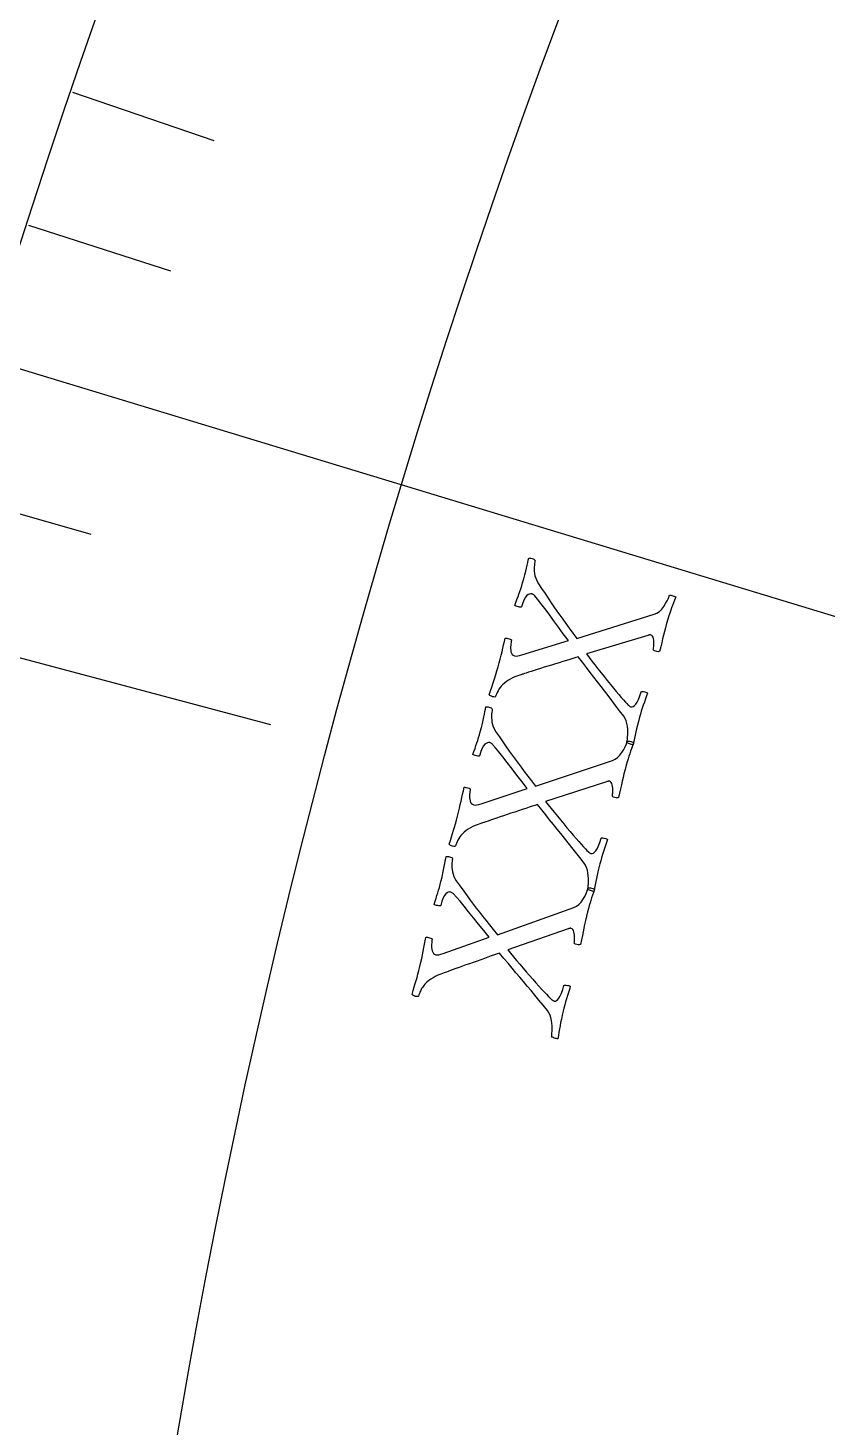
# Model space of a CAD drawing. Header units: millimetres. Extents: x -76 to 76, y -76 to 98.
# Drawn here: x -57.51 to -51.65, y 9.72 to 19.98 of the extents above; entities that cross this region are included whole.
import ezdxf

# ---------------------------------------------------------------- set-up
doc = ezdxf.new("R2010")
doc.units = ezdxf.units.MM
for name, color, linetype in [('ENGRAVE', 7, 'Continuous'), ('ENGRAVE_FINE', 8, 'Continuous'), ('TEXT', 5, 'Continuous')]:
    doc.layers.add(name, color=color, linetype=linetype)

msp = doc.modelspace()

# ---------------------------------------------------------------- linework, layer by layer
at = {"layer": 'ENGRAVE'}
for points in [[(-57.8136, 17.5545), (-49.0871, 14.9047)], [(-58.3772, 15.578), (-55.7337, 14.8726)]]:
    msp.add_lwpolyline(points, dxfattribs=at)
for radius in [74.48, 74.48, 72.485, 68.78, 68.78, 65.854, 60.42, 60.42, 57.228]:
    msp.add_circle((0, 0), radius, dxfattribs=at)
at = {"layer": 'ENGRAVE_FINE'}
for points in [[(-57.1839, 19.5085), (-56.1481, 19.1552)], [(-57.507, 18.5344), (-56.4653, 18.1987)], [(-58.1038, 16.5689), (-57.0513, 16.2688)]]:
    msp.add_lwpolyline(points, dxfattribs=at)
at = {"layer": 'TEXT'}
for points in [[(-54.0646, 15.2954), (-54.0564, 15.3249), (-54.0488, 15.3533), (-54.0419, 15.3805), (-54.0357, 15.4066), (-54.0297, 15.4319), (-54.0237, 15.457), (-54.0177, 15.4819), (-54.0116, 15.5065), (-54.007, 15.5067), (-54.001, 15.5061), (-53.9934, 15.5046), (-53.9842, 15.5022), (-53.9757, 15.4993), (-53.9699, 15.4963), (-53.9667, 15.4931), (-53.9663, 15.4899), (-53.968, 15.4832), (-53.9695, 15.4749), (-53.9709, 15.4651), (-53.9723, 15.4536), (-53.9731, 15.4414), (-53.973, 15.4294), (-53.9719, 15.4175), (-53.9699, 15.4059), (-53.9663, 15.3954), (-53.9607, 15.387), (-53.9531, 15.3808), (-53.9434, 15.3766), (-53.9332, 15.3751), (-53.9209, 15.3756), (-53.9065, 15.3783), (-53.8898, 15.383), (-53.5488, 15.4886), (-53.5863, 15.5385), (-53.6225, 15.5873), (-53.6574, 15.6349), (-53.6912, 15.6813), (-53.7226, 15.7241), (-53.7506, 15.761), (-53.7751, 15.7919), (-53.7963, 15.8169), (-53.7997, 15.8204), (-53.8033, 15.8233), (-53.8071, 15.8257), (-53.811, 15.8276), (-53.8146, 15.829), (-53.8174, 15.8301), (-53.8194, 15.8309), (-53.8207, 15.8313), (-53.827, 15.8318), (-53.8345, 15.8299), (-53.8431, 15.8257), (-53.8529, 15.819), (-53.8632, 15.8079), (-53.8734, 15.7902), (-53.8836, 15.7659), (-53.8936, 15.7349), (-53.8962, 15.7333), (-53.9007, 15.7327), (-53.9073, 15.7333), (-53.9159, 15.7351), (-53.9248, 15.7375), (-53.9321, 15.7401), (-53.938, 15.7427), (-53.9424, 15.7456), (-53.9339, 15.7686), (-53.9259, 15.7904), (-53.9184, 15.8108), (-53.9114, 15.8299), (-53.9047, 15.8488), (-53.898, 15.8688), (-53.8913, 15.8898), (-53.8846, 15.9118), (-53.8758, 15.9423), (-53.8681, 15.9705), (-53.8616, 15.9962), (-53.8562, 16.0196), (-53.8516, 16.0408), (-53.8473, 16.06), (-53.8434, 16.0774), (-53.8398, 16.0928), (-53.8354, 16.0931), (-53.8299, 16.0928), (-53.8233, 16.0918), (-53.8155, 16.09), (-53.8079, 16.0876), (-53.8016, 16.0843), (-53.7967, 16.0802), (-53.7931, 16.0752), (-53.7942, 16.0706), (-53.7955, 16.0634), (-53.797, 16.0537), (-53.7987, 16.0415), (-53.8, 16.0274), (-53.8002, 16.0124), (-53.7993, 15.9964), (-53.7975, 15.9794), (-53.7941, 15.962), (-53.7887, 15.9449), (-53.7814, 15.9279), (-53.7721, 15.9112), (-53.7451, 15.8708), (-53.7199, 15.8331), (-53.6967, 15.7982), (-53.6753, 15.766), (-53.6547, 15.7353), (-53.6338, 15.7048), (-53.6125, 15.6747), (-53.591, 15.6448), (-53.5682, 15.6137), (-53.5433, 15.58), (-53.5162, 15.5437), (-53.4869, 15.5048), (-52.9199, 15.6822), (-52.9, 15.6904), (-52.8817, 15.7025), (-52.8649, 15.7183), (-52.8496, 15.738), (-52.8362, 15.7593), (-52.825, 15.7801), (-52.8159, 15.8004), (-52.8089, 15.8203), (-52.8043, 15.8212), (-52.7984, 15.8209), (-52.7913, 15.8195), (-52.783, 15.817), (-52.7751, 15.8141), (-52.769, 15.8116), (-52.7647, 15.8097), (-52.7624, 15.8081), (-52.7708, 15.7857), (-52.7787, 15.7649), (-52.7859, 15.7457), (-52.7926, 15.7281), (-52.799, 15.7103), (-52.8057, 15.6906), (-52.8127, 15.669), (-52.8198, 15.6454), (-52.8293, 15.6129), (-52.8378, 15.5824), (-52.8453, 15.554), (-52.8519, 15.5277), (-52.8582, 15.5013), (-52.8651, 15.4727), (-52.8725, 15.4419), (-52.8804, 15.4089), (-52.8853, 15.4072), (-52.8917, 15.4069), (-52.8995, 15.4078), (-52.9086, 15.41), (-52.9172, 15.413), (-52.923, 15.416), (-52.9261, 15.4191), (-52.9265, 15.4223), (-52.9252, 15.4281), (-52.924, 15.4356), (-52.923, 15.4448), (-52.9221, 15.4558), (-52.9218, 15.4675), (-52.9222, 15.4791), (-52.9235, 15.4907), (-52.9255, 15.5021), (-52.9286, 15.5124), (-52.933, 15.5203), (-52.9385, 15.526), (-52.9453, 15.5293), (-52.9471, 15.5297), (-52.9494, 15.5298), (-52.952, 15.5298), (-52.9551, 15.5295), (-52.9582, 15.529), (-52.961, 15.5283), (-52.9636, 15.5275), (-52.9658, 15.5264), (-53.4162, 15.3911), (-53.397, 15.3654), (-53.3766, 15.3387), (-53.355, 15.3109), (-53.3324, 15.282), (-53.3092, 15.2527), (-53.2863, 15.2239), (-53.2636, 15.1955), (-53.241, 15.1675), (-53.2192, 15.1407), (-53.1987, 15.1158), (-53.1793, 15.0928), (-53.1612, 15.0718), (-53.145, 15.0533), (-53.1315, 15.038), (-53.1207, 15.026), (-53.1125, 15.0171), (-53.1109, 15.0157), (-53.1089, 15.0139), (-53.1066, 15.0118), (-53.104, 15.0094), (-53.101, 15.007), (-53.0976, 15.0049), (-53.094, 15.0032), (-53.09, 15.0019), (-53.0822, 15.0016), (-53.0738, 15.0048), (-53.0647, 15.0117), (-53.0549, 15.0221), (-53.0448, 15.037), (-53.0349, 15.0573), (-53.0251, 15.0829), (-53.0154, 15.1139), (-53.0108, 15.1149), (-53.0048, 15.1151), (-52.9976, 15.1143), (-52.989, 15.1126), (-52.9808, 15.1104), (-52.9746, 15.1082), (-52.9705, 15.1061), (-52.9683, 15.104), (-52.9762, 15.0822), (-52.9841, 15.0602), (-52.9919, 15.0379), (-52.9997, 15.0154), (-53.0073, 14.9928), (-53.0144, 14.9703), (-53.0213, 14.948), (-53.0277, 14.9258), (-53.036, 14.8956), (-53.0433, 14.8677), (-53.0497, 14.8419), (-53.0551, 14.8183), (-53.0601, 14.7955), (-53.0651, 14.7723), (-53.07, 14.7487), (-53.075, 14.7246), (-53.08, 14.7246), (-53.086, 14.7257), (-53.093, 14.7278), (-53.1008, 14.7309), (-53.1083, 14.7342), (-53.1141, 14.737), (-53.1181, 14.7392), (-53.1204, 14.7407), (-53.1194, 14.7458), (-53.1181, 14.7545), (-53.1166, 14.7668), (-53.115, 14.7827), (-53.1137, 14.8008), (-53.1135, 14.8199), (-53.1143, 14.84), (-53.1162, 14.8611), (-53.1198, 14.8817), (-53.1254, 14.9007), (-53.1332, 14.9179), (-53.1432, 14.9334), (-53.1736, 14.9741), (-53.2028, 15.0129), (-53.2307, 15.0498), (-53.2574, 15.0848), (-53.2835, 15.1189), (-53.3096, 15.1529), (-53.3359, 15.1869), (-53.3623, 15.2208), (-53.3893, 15.2555), (-53.4173, 15.2918), (-53.4462, 15.3295), (-53.4762, 15.3689), (-53.4947, 15.3636), (-53.5154, 15.3575), (-53.5382, 15.3505), (-53.5631, 15.3427), (-53.5894, 15.3344), (-53.6163, 15.326), (-53.6438, 15.3176), (-53.6718, 15.3091), (-53.6996, 15.3006), (-53.7265, 15.2923), (-53.7525, 15.2842), (-53.7775, 15.2762), (-53.8009, 15.2687), (-53.8221, 15.2619), (-53.8412, 15.2558), (-53.8579, 15.2504), (-53.8717, 15.246), (-53.8815, 15.2429), (-53.8874, 15.241), (-53.8893, 15.2404), (-53.9134, 15.2329), (-53.9351, 15.2251), (-53.9544, 15.217), (-53.9714, 15.2085), (-53.9871, 15.1992), (-54.0024, 15.1886), (-54.0175, 15.1767), (-54.0323, 15.1634), (-54.0416, 15.1538), (-54.0501, 15.1433), (-54.058, 15.1318), (-54.0651, 15.1193), (-54.0713, 15.107), (-54.0763, 15.096), (-54.0801, 15.0864), (-54.0828, 15.0782), (-54.0849, 15.0756), (-54.0892, 15.0746), (-54.0957, 15.075), (-54.1045, 15.077), (-54.1135, 15.08), (-54.1206, 15.0833), (-54.1258, 15.087), (-54.1291, 15.0911), (-54.1201, 15.1199), (-54.1116, 15.1465), (-54.1036, 15.1709), (-54.0961, 15.193), (-54.0887, 15.2152), (-54.081, 15.2396), (-54.073, 15.2664), (-54.0646, 15.2954)], [(-54.3625, 14.2004), (-54.3548, 14.2302), (-54.3479, 14.2587), (-54.3415, 14.286), (-54.3358, 14.3122), (-54.3304, 14.3377), (-54.3249, 14.3629), (-54.3193, 14.3879), (-54.3137, 14.4126), (-54.3092, 14.413), (-54.3031, 14.4125), (-54.2954, 14.4111), (-54.2863, 14.4089), (-54.2777, 14.4062), (-54.2718, 14.4033), (-54.2686, 14.4002), (-54.2681, 14.3969), (-54.2696, 14.3902), (-54.271, 14.3819), (-54.2722, 14.372), (-54.2734, 14.3605), (-54.2739, 14.3483), (-54.2735, 14.3363), (-54.2722, 14.3245), (-54.27, 14.3128), (-54.2662, 14.3024), (-54.2605, 14.2942), (-54.2527, 14.2881), (-54.2429, 14.2842), (-54.2327, 14.2828), (-54.2204, 14.2836), (-54.206, 14.2866), (-54.1895, 14.2916), (-53.8507, 14.404), (-53.8891, 14.4532), (-53.9263, 14.5013), (-53.9622, 14.5481), (-53.9969, 14.5938), (-54.0292, 14.636), (-54.0579, 14.6723), (-54.0831, 14.7027), (-54.1047, 14.7273), (-54.1082, 14.7307), (-54.1119, 14.7335), (-54.1157, 14.7359), (-54.1197, 14.7377), (-54.1233, 14.7391), (-54.1261, 14.7401), (-54.1282, 14.7408), (-54.1294, 14.7412), (-54.1357, 14.7416), (-54.1432, 14.7396), (-54.1517, 14.7351), (-54.1614, 14.7283), (-54.1714, 14.717), (-54.1813, 14.699), (-54.191, 14.6745), (-54.2004, 14.6434), (-54.2029, 14.6417), (-54.2075, 14.641), (-54.214, 14.6415), (-54.2227, 14.6431), (-54.2316, 14.6454), (-54.239, 14.6477), (-54.2449, 14.6503), (-54.2493, 14.653), (-54.2413, 14.6763), (-54.2338, 14.6982), (-54.2267, 14.7187), (-54.2201, 14.738), (-54.2137, 14.757), (-54.2074, 14.7771), (-54.2012, 14.7983), (-54.1949, 14.8204), (-54.1868, 14.8511), (-54.1797, 14.8794), (-54.1737, 14.9052), (-54.1688, 14.9287), (-54.1646, 14.95), (-54.1607, 14.9694), (-54.1571, 14.9868), (-54.1538, 15.0022), (-54.1494, 15.0027), (-54.1439, 15.0024), (-54.1373, 15.0015), (-54.1295, 15), (-54.1218, 14.9977), (-54.1154, 14.9945), (-54.1104, 14.9905), (-54.1068, 14.9856), (-54.1078, 14.981), (-54.1089, 14.9738), (-54.1102, 14.964), (-54.1117, 14.9518), (-54.1127, 14.9377), (-54.1126, 14.9227), (-54.1114, 14.9067), (-54.1092, 14.8898), (-54.1054, 14.8724), (-54.0997, 14.8554), (-54.092, 14.8386), (-54.0824, 14.822), (-54.0546, 14.7822), (-54.0287, 14.745), (-54.0048, 14.7106), (-53.9827, 14.6788), (-53.9615, 14.6486), (-53.94, 14.6185), (-53.9181, 14.5888), (-53.896, 14.5594), (-53.8726, 14.5288), (-53.847, 14.4956), (-53.8192, 14.4598), (-53.7891, 14.4215), (-53.2258, 14.6103), (-53.2061, 14.619), (-53.188, 14.6314), (-53.1715, 14.6476), (-53.1567, 14.6675), (-53.1437, 14.6891), (-53.1329, 14.7101), (-53.1242, 14.7306), (-53.1176, 14.7506), (-53.113, 14.7516), (-53.1072, 14.7515), (-53.1, 14.7502), (-53.0917, 14.7478), (-53.0837, 14.7451), (-53.0775, 14.7428), (-53.0732, 14.7409), (-53.0709, 14.7394), (-53.0789, 14.7168), (-53.0863, 14.6959), (-53.0931, 14.6765), (-53.0994, 14.6588), (-53.1055, 14.6409), (-53.1118, 14.6211), (-53.1183, 14.5993), (-53.125, 14.5756), (-53.1338, 14.5429), (-53.1417, 14.5122), (-53.1486, 14.4837), (-53.1547, 14.4572), (-53.1605, 14.4307), (-53.1668, 14.4019), (-53.1735, 14.371), (-53.1808, 14.3379), (-53.1857, 14.3361), (-53.192, 14.3356), (-53.1998, 14.3364), (-53.209, 14.3384), (-53.2176, 14.3412), (-53.2235, 14.3441), (-53.2267, 14.3472), (-53.2272, 14.3504), (-53.2259, 14.3562), (-53.2249, 14.3637), (-53.2241, 14.3729), (-53.2234, 14.3839), (-53.2233, 14.3956), (-53.224, 14.4073), (-53.2255, 14.4188), (-53.2278, 14.4302), (-53.2311, 14.4404), (-53.2356, 14.4482), (-53.2412, 14.4537), (-53.2481, 14.4569), (-53.25, 14.4573), (-53.2522, 14.4574), (-53.2549, 14.4573), (-53.2579, 14.4569), (-53.261, 14.4564), (-53.2638, 14.4557), (-53.2663, 14.4547), (-53.2686, 14.4536), (-53.7161, 14.3092), (-53.6964, 14.284), (-53.6754, 14.2577), (-53.6534, 14.2303), (-53.6301, 14.2019), (-53.6064, 14.1731), (-53.5829, 14.1447), (-53.5596, 14.1168), (-53.5365, 14.0893), (-53.5141, 14.0629), (-53.4931, 14.0384), (-53.4732, 14.0158), (-53.4547, 13.9952), (-53.4382, 13.977), (-53.4244, 13.962), (-53.4133, 13.9502), (-53.4049, 13.9415), (-53.4033, 13.9401), (-53.4013, 13.9383), (-53.3989, 13.9363), (-53.3962, 13.9339), (-53.3932, 13.9316), (-53.3898, 13.9296), (-53.3861, 13.928), (-53.3821, 13.9267), (-53.3744, 13.9266), (-53.366, 13.93), (-53.357, 13.937), (-53.3474, 13.9477), (-53.3376, 13.9628), (-53.3281, 13.9832), (-53.3188, 14.009), (-53.3098, 14.0402), (-53.3052, 14.0414), (-53.2992, 14.0416), (-53.292, 14.041), (-53.2834, 14.0394), (-53.2752, 14.0374), (-53.2689, 14.0354), (-53.2647, 14.0333), (-53.2625, 14.0313), (-53.27, 14.0093), (-53.2774, 13.9871), (-53.2848, 13.9647), (-53.2921, 13.942), (-53.2992, 13.9193), (-53.306, 13.8967), (-53.3123, 13.8742), (-53.3183, 13.8519), (-53.326, 13.8216), (-53.3328, 13.7935), (-53.3386, 13.7676), (-53.3436, 13.7438), (-53.3481, 13.721), (-53.3526, 13.6977), (-53.357, 13.674), (-53.3615, 13.6498), (-53.3666, 13.6497), (-53.3726, 13.6507), (-53.3796, 13.6526), (-53.3875, 13.6556), (-53.395, 13.6588), (-53.4008, 13.6614), (-53.4049, 13.6635), (-53.4072, 13.665), (-53.4063, 13.6701), (-53.4052, 13.6788), (-53.404, 13.6911), (-53.4027, 13.707), (-53.4017, 13.7252), (-53.4019, 13.7443), (-53.4032, 13.7644), (-53.4055, 13.7854), (-53.4095, 13.806), (-53.4155, 13.8248), (-53.4237, 13.8419), (-53.4339, 13.8572), (-53.4652, 13.8972), (-53.4952, 13.9354), (-53.5238, 13.9717), (-53.5512, 14.0062), (-53.5779, 14.0398), (-53.6048, 14.0733), (-53.6318, 14.1067), (-53.6588, 14.1401), (-53.6865, 14.1743), (-53.7152, 14.2099), (-53.7449, 14.2471), (-53.7756, 14.2858), (-53.794, 14.2802), (-53.8146, 14.2737), (-53.8372, 14.2662), (-53.862, 14.2579), (-53.8882, 14.2491), (-53.9149, 14.2402), (-53.9421, 14.2312), (-53.97, 14.2221), (-53.9977, 14.2131), (-54.0244, 14.2042), (-54.0502, 14.1956), (-54.075, 14.1871), (-54.0983, 14.1791), (-54.1194, 14.1719), (-54.1382, 14.1654), (-54.1549, 14.1597), (-54.1686, 14.155), (-54.1783, 14.1517), (-54.1842, 14.1497), (-54.1861, 14.149), (-54.21, 14.1411), (-54.2316, 14.1328), (-54.2507, 14.1243), (-54.2675, 14.1155), (-54.283, 14.1059), (-54.2981, 14.095), (-54.313, 14.0827), (-54.3275, 14.0691), (-54.3366, 14.0594), (-54.3449, 14.0487), (-54.3525, 14.0371), (-54.3594, 14.0244), (-54.3653, 14.012), (-54.3701, 14.0009), (-54.3738, 13.9912), (-54.3763, 13.983), (-54.3783, 13.9803), (-54.3826, 13.9792), (-54.3891, 13.9795), (-54.3979, 13.9814), (-54.407, 13.9841), (-54.4141, 13.9873), (-54.4194, 13.9909), (-54.4228, 13.9949), (-54.4144, 14.0239), (-54.4064, 14.0507), (-54.3989, 14.0752), (-54.3919, 14.0975), (-54.3849, 14.1198), (-54.3777, 14.1444), (-54.3702, 14.1713), (-54.3625, 14.2004)], [(-54.6381, 13.0997), (-54.6311, 13.1296), (-54.6247, 13.1583), (-54.6189, 13.1857), (-54.6137, 13.212), (-54.6088, 13.2376), (-54.6038, 13.2629), (-54.5988, 13.288), (-54.5937, 13.3128), (-54.5891, 13.3133), (-54.5831, 13.3129), (-54.5754, 13.3117), (-54.5662, 13.3097), (-54.5575, 13.3071), (-54.5516, 13.3043), (-54.5483, 13.3013), (-54.5478, 13.2981), (-54.5492, 13.2913), (-54.5504, 13.283), (-54.5514, 13.2731), (-54.5523, 13.2616), (-54.5526, 13.2493), (-54.552, 13.2373), (-54.5504, 13.2256), (-54.5479, 13.214), (-54.544, 13.2036), (-54.5381, 13.1955), (-54.5302, 13.1896), (-54.5203, 13.1858), (-54.5101, 13.1847), (-54.4978, 13.1858), (-54.4835, 13.189), (-54.467, 13.1944), (-54.1306, 13.3136), (-54.17, 13.362), (-54.2082, 13.4093), (-54.245, 13.4554), (-54.2806, 13.5004), (-54.3137, 13.5419), (-54.3431, 13.5776), (-54.3689, 13.6076), (-54.3911, 13.6317), (-54.3947, 13.635), (-54.3984, 13.6378), (-54.4023, 13.64), (-54.4063, 13.6418), (-54.4099, 13.6431), (-54.4128, 13.6441), (-54.4148, 13.6448), (-54.416, 13.6451), (-54.4224, 13.6454), (-54.4298, 13.6432), (-54.4382, 13.6386), (-54.4477, 13.6316), (-54.4576, 13.62), (-54.4671, 13.6019), (-54.4762, 13.5772), (-54.485, 13.5459), (-54.4875, 13.5441), (-54.4921, 13.5434), (-54.4987, 13.5437), (-54.5073, 13.5451), (-54.5163, 13.5472), (-54.5237, 13.5494), (-54.5297, 13.5519), (-54.5342, 13.5545), (-54.5266, 13.5779), (-54.5195, 13.6), (-54.5129, 13.6207), (-54.5067, 13.64), (-54.5007, 13.6592), (-54.4948, 13.6794), (-54.4889, 13.7007), (-54.4832, 13.723), (-54.4756, 13.7538), (-54.4691, 13.7822), (-54.4636, 13.8082), (-54.4592, 13.8318), (-54.4554, 13.8532), (-54.4519, 13.8726), (-54.4487, 13.8901), (-54.4457, 13.9056), (-54.4414, 13.9061), (-54.4359, 13.906), (-54.4292, 13.9052), (-54.4214, 13.9038), (-54.4136, 13.9017), (-54.4072, 13.8987), (-54.4021, 13.8947), (-54.3984, 13.8899), (-54.3993, 13.8852), (-54.4003, 13.878), (-54.4014, 13.8683), (-54.4026, 13.856), (-54.4033, 13.8419), (-54.4029, 13.8269), (-54.4014, 13.8109), (-54.3988, 13.794), (-54.3947, 13.7768), (-54.3887, 13.7599), (-54.3807, 13.7432), (-54.3707, 13.7269), (-54.3421, 13.6876), (-54.3155, 13.651), (-54.2908, 13.617), (-54.2682, 13.5857), (-54.2463, 13.5559), (-54.2242, 13.5263), (-54.2017, 13.497), (-54.179, 13.468), (-54.155, 13.4379), (-54.1287, 13.4052), (-54.1002, 13.3701), (-54.0694, 13.3323), (-53.51, 13.5325), (-53.4904, 13.5415), (-53.4726, 13.5543), (-53.4565, 13.5708), (-53.442, 13.5911), (-53.4295, 13.6129), (-53.4191, 13.6341), (-53.4108, 13.6548), (-53.4047, 13.6749), (-53.4001, 13.676), (-53.3942, 13.676), (-53.3871, 13.6749), (-53.3787, 13.6727), (-53.3706, 13.6701), (-53.3644, 13.6679), (-53.3601, 13.6661), (-53.3577, 13.6647), (-53.3652, 13.6419), (-53.3722, 13.6208), (-53.3787, 13.6014), (-53.3846, 13.5835), (-53.3904, 13.5655), (-53.3963, 13.5455), (-53.4023, 13.5236), (-53.4085, 13.4998), (-53.4166, 13.4669), (-53.4239, 13.4361), (-53.4303, 13.4074), (-53.4358, 13.3808), (-53.4411, 13.3542), (-53.4468, 13.3253), (-53.4529, 13.2943), (-53.4595, 13.261), (-53.4643, 13.2592), (-53.4707, 13.2585), (-53.4785, 13.2591), (-53.4877, 13.261), (-53.4964, 13.2636), (-53.5023, 13.2664), (-53.5056, 13.2694), (-53.5061, 13.2726), (-53.505, 13.2784), (-53.5041, 13.2859), (-53.5035, 13.2952), (-53.5031, 13.3061), (-53.5032, 13.3179), (-53.5041, 13.3295), (-53.5058, 13.341), (-53.5084, 13.3523), (-53.5119, 13.3625), (-53.5165, 13.3702), (-53.5223, 13.3756), (-53.5292, 13.3787), (-53.5311, 13.379), (-53.5333, 13.3791), (-53.5359, 13.3789), (-53.539, 13.3785), (-53.5421, 13.3779), (-53.5448, 13.3771), (-53.5474, 13.3761), (-53.5496, 13.375), (-53.9941, 13.2216), (-53.9739, 13.1967), (-53.9524, 13.1708), (-53.9298, 13.1439), (-53.906, 13.1159), (-53.8817, 13.0877), (-53.8576, 13.0598), (-53.8337, 13.0323), (-53.8101, 13.0053), (-53.7872, 12.9793), (-53.7656, 12.9553), (-53.7454, 12.9331), (-53.7264, 12.9128), (-53.7095, 12.895), (-53.6954, 12.8803), (-53.6841, 12.8687), (-53.6755, 12.8602), (-53.6739, 12.8588), (-53.6719, 12.8571), (-53.6695, 12.8551), (-53.6667, 12.8528), (-53.6636, 12.8505), (-53.6602, 12.8486), (-53.6565, 12.847), (-53.6525, 12.8459), (-53.6447, 12.8459), (-53.6364, 12.8495), (-53.6276, 12.8567), (-53.6182, 12.8675), (-53.6087, 12.8828), (-53.5996, 12.9034), (-53.5909, 12.9294), (-53.5825, 12.9608), (-53.5779, 12.962), (-53.5719, 12.9624), (-53.5647, 12.9619), (-53.5561, 12.9605), (-53.5478, 12.9587), (-53.5415, 12.9568), (-53.5372, 12.9548), (-53.535, 12.9528), (-53.542, 12.9307), (-53.549, 12.9084), (-53.5559, 12.8858), (-53.5628, 12.863), (-53.5694, 12.8401), (-53.5757, 12.8174), (-53.5816, 12.7948), (-53.5871, 12.7723), (-53.5942, 12.7419), (-53.6004, 12.7136), (-53.6058, 12.6876), (-53.6102, 12.6638), (-53.6143, 12.6409), (-53.6183, 12.6175), (-53.6223, 12.5937), (-53.6263, 12.5694), (-53.6313, 12.5692), (-53.6374, 12.5701), (-53.6444, 12.5719), (-53.6524, 12.5747), (-53.66, 12.5777), (-53.6658, 12.5802), (-53.6699, 12.5822), (-53.6723, 12.5837), (-53.6715, 12.5888), (-53.6706, 12.5976), (-53.6696, 12.6099), (-53.6686, 12.6258), (-53.668, 12.644), (-53.6686, 12.6631), (-53.6703, 12.6831), (-53.673, 12.7041), (-53.6774, 12.7246), (-53.6838, 12.7433), (-53.6923, 12.7602), (-53.7029, 12.7753), (-53.7349, 12.8147), (-53.7657, 12.8523), (-53.795, 12.888), (-53.8231, 12.922), (-53.8505, 12.955), (-53.878, 12.9879), (-53.9057, 13.0208), (-53.9334, 13.0536), (-53.9618, 13.0872), (-53.9912, 13.1223), (-54.0216, 13.1589), (-54.0531, 13.197), (-54.0714, 13.191), (-54.0918, 13.184), (-54.1144, 13.1761), (-54.139, 13.1673), (-54.1649, 13.158), (-54.1914, 13.1485), (-54.2185, 13.139), (-54.2462, 13.1293), (-54.2737, 13.1197), (-54.3002, 13.1104), (-54.3258, 13.1012), (-54.3505, 13.0922), (-54.3736, 13.0838), (-54.3945, 13.0761), (-54.4133, 13.0692), (-54.4298, 13.0632), (-54.4434, 13.0582), (-54.453, 13.0547), (-54.4588, 13.0526), (-54.4608, 13.0519), (-54.4845, 13.0435), (-54.5059, 13.0348), (-54.5249, 13.0259), (-54.5415, 13.0167), (-54.5568, 13.0068), (-54.5717, 12.9956), (-54.5863, 12.983), (-54.6005, 12.9692), (-54.6094, 12.9593), (-54.6175, 12.9484), (-54.6249, 12.9366), (-54.6315, 12.9238), (-54.6372, 12.9112), (-54.6418, 12.9001), (-54.6452, 12.8904), (-54.6476, 12.882), (-54.6495, 12.8794), (-54.6538, 12.8781), (-54.6603, 12.8783), (-54.6692, 12.88), (-54.6783, 12.8826), (-54.6855, 12.8856), (-54.6908, 12.8891), (-54.6943, 12.8931), (-54.6865, 12.9222), (-54.6791, 12.9492), (-54.6721, 12.9738), (-54.6655, 12.9962), (-54.659, 13.0187), (-54.6523, 13.0434), (-54.6453, 13.0704), (-54.6381, 13.0997)]]:
    msp.add_lwpolyline(points, close=True, dxfattribs=at)

doc.saveas('drawing.dxf')
